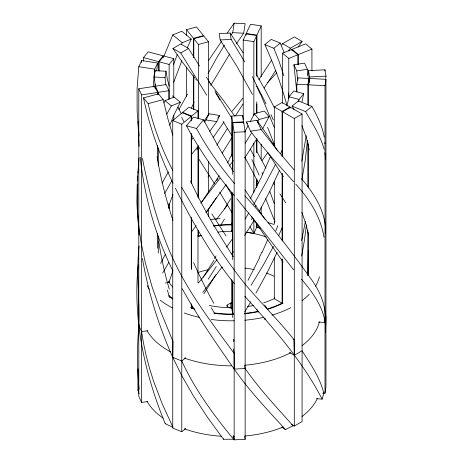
<?xml version="1.0" encoding="UTF-8"?>
<svg xmlns="http://www.w3.org/2000/svg" width="463" height="463" viewBox="0 0 463 463"><rect width="100%" height="100%" fill="white"/><g stroke="black" fill="none" stroke-linecap="round" stroke-linejoin="round"><path stroke-width="0.69" d="M147.894 401.485L141.643 402.451L141.643 94.915L138.79 88.769L154.769 86.297L157.623 92.444L157.623 94.562M191.265 116.392L181.78 124.211L181.78 431.748L172.745 428.096L172.745 120.565L182.237 112.74L191.265 116.392L191.265 120.617M232.71 317.491L232.71 281.029M232.715 259.702L232.715 192.973M232.715 174.401L232.715 122.805L243.7 122.249L245.141 131.764L245.141 439.294L234.156 439.85L233.537 435.776M256.82 227.345L256.82 223.895M256.838 186.693L256.843 179.117M256.855 152.246L256.861 139.155M256.872 112.978L256.872 104.019M256.884 76.464L256.901 35.124L261.184 25.899L250.535 24.255L246.252 33.481L256.901 35.124M282.43 303.751L282.465 259.714M282.482 241.136L282.54 173.706M282.552 156.506L282.592 111.78L290.388 107.277L302.084 114.031L302.084 421.561L294.289 426.064L291.21 424.287M282.592 111.78L294.289 118.534L294.289 426.064M298.369 64.884L298.38 54.553L292.055 49.338L305.603 43.858L311.929 49.072L311.929 70.92M308.277 275.502L308.335 232.825M308.393 188.082L308.445 144.022M308.497 105.477L308.526 84.822L309.487 78.478L325.964 79.312L325.964 386.848L325.003 393.191L322.85 393.081M325.964 79.312L325.003 85.655L325.003 393.191M325.431 332.388C326.971 311.767 314.18 294.08 301.482 279.201M137.916 368.785L137.933 390.141L139.085 393.718M307.936 274.374L308.294 250.5M325.587 233.665C326.525 212.882 314.608 194.292 301.778 178.973M137.268 184.361L137.135 207.673L139.143 235.094M153.195 87.032L154.769 69.172L157.623 63.02L141.643 60.549L138.79 66.701L137.071 88.925L137.135 111.27L139.103 136.099M137.459 180.697L137.743 176.426M307.386 140.243L305.383 159.538L301.94 179.494M139.12 246.032C135.977 272.516 139.826 299.046 138.79 325.53L138.79 396.299L141.643 402.451M154.85 88.005L155.203 84.052M325.715 78.531L325.964 76.152L325.003 69.809L308.526 70.642L309.487 76.985L308.867 82.808M138.043 172.768L138.206 170.94M138.194 264.929C132.661 319.134 144.635 373.71 165.233 423.697L173.006 427.401L162.218 403.852L153.56 381.13L149.503 368.27L146.071 355.277L143.316 342.192L141.643 331.682L138.79 325.53L138.79 88.769M139.05 324.1C136.926 345.722 137.042 367.547 139.074 389.175M139.074 157.796L137.332 179.725L137.048 201.752L138.229 221.418L140.862 241.356L145.365 263.013L152.113 286.938L161.083 312.513L173.04 341.619L172.745 357.326L181.832 375.759L193.401 395.894L207.505 417.319L223.502 439.265L233.584 439.219L233.474 435.932M306.379 224.989L304.405 240.482L301.668 256.027M325.784 325.142L325.964 316.079L325.003 322.422L318.556 322.092M156.616 70.891L157.623 63.02M308.526 70.642L307.808 75.388M324.847 71.024L325.003 69.809M141.371 62.609L141.643 60.549M306.24 135.636L301.83 161.112M155.609 87.501L154.04 77.02L155.007 70.677L165.991 71.233L167.282 78.918L169.215 86.072M165.766 85.053L165.031 77.576L165.991 71.233M231.419 34.534L232.715 32.665L234.156 23.15L245.141 23.706L243.7 33.22L236.321 43.863M296.852 91.987L296.852 84.231L297.813 77.894L308.798 78.444L308.798 84.793M307.837 104.528L307.837 84.787L308.798 78.444M308.051 275.126L308.584 271.602M305.395 221.464L301.587 240.604M286.944 105.975L289.057 96.761L293.716 90.991L303.711 93.682L301.969 101.86M298.6 101.495L299.052 99.452L303.711 93.682M316.507 398.649L322.155 399.147L323.828 393.405C320.118 377.704 310.621 364.202 302.084 350.792L294.289 355.295L289.363 352.453M165.389 282.991L168.937 282.442L172.809 271.168M168.949 205.404L173 194.489M173.706 82.292L181.797 60.838M173.608 64.351L177.231 54.64M274.385 222.587L275.005 220.874M169.776 125.224L174.076 114.668L180.385 102.254L174.059 97.033L165.025 100.685L163.937 102.774M282.598 301.917L282.106 303.242L274.304 298.739L274.785 297.46M274.42 146.528L274.895 145.278M163.867 56.289L172.745 34.904L181.78 31.252L191.265 39.077L187.307 47.828M270.519 156.471L260.941 178.029L250.304 198.696M282.447 226.992L278.657 235.684M267.799 239.423L262.075 252.462M279.392 170.517L269.819 191.196L259.419 211.07M191.416 108.139L194.119 102.034M181.45 44.5L182.237 42.729L191.265 39.077M282.465 149.474L280.734 153.334M204.582 122.134L206.116 119.958L208.969 113.805L219.624 115.455L216.771 121.607L209.693 131.33M243.22 119.668L243.22 40.015L246.073 33.863L256.728 35.512L256.728 75.695M253.869 115.681L253.869 41.658L256.728 35.512M256.728 223.727L256.728 227.252L253.869 233.404L246.061 232.194M277.146 252.254L267.33 272.279L255.917 293.148M160.632 263.395L165.447 254.141M259.384 258.192L248.006 280.312M164.683 193.465L171.761 180.894M275.306 164.741L266.682 181.311L253.736 204.449M162.021 183.169L168.445 171.848M162.675 272.979L168.845 262.324M273.448 246.461L263.204 265.264L251.102 285.277M250.263 121.607L254.384 113.701L264.379 111.01L269.038 116.78L262.48 129.061M257.509 122.394L259.048 119.471L269.038 116.78M178.88 109.633L187.567 94.035M208.037 73.565L216.51 58.24L224.439 45.114M255.535 206.602L256.085 205.572M248.185 125.514L244.609 132.146M166.83 114.089L171.351 105.905L180.385 102.254M210.758 85.447L229.717 53.887M208.003 177.034L209.079 175.136M220.909 225.03L224.422 219.022M232.542 153.6L229.289 159.139M248.839 212.847L245.153 219.005M231.338 231.598L232.177 230.192M253.996 220.498L244.603 235.517M250.83 301.847L244.672 311.952M256.809 138.854L244.765 157.906M251.38 133.28L245.211 143.229M216.036 274.565L203.865 293.843M216.858 145.162L227.541 128.216M231.216 223.988L231.801 223.039M196.821 149.989L198.436 147.384M222.223 153.068L231.778 137.876M213.894 260.385L203.193 277.337M219.126 175.818L201.613 202.25M235.534 115.704L242.994 104.03M233.346 313.081L232.657 314.151L231.697 307.808L232.357 306.772M201.451 280.057L202.001 279.195M216.105 198.147L216.655 197.296M258.886 79.572L271.764 59.982M275.873 70.243L264.176 87.987M215.827 198.569L206.845 211.927M208.524 60.566L221.609 41.213M213.235 137.384L224.028 121.891M288.559 50.924L290.388 48.193L302.084 41.438L294.289 36.936L282.592 43.69L281.649 45.085M203.934 121.184L208.969 113.805M302.084 41.438L298.103 47.116M232.964 238.034L226.523 247.161M256.085 185.732L258.001 182.96M227.252 33.047L234.156 23.15M191.665 304.284L191.665 307.808L192.527 306.564M217.76 118.123L219.624 115.455M273.268 144.734L274.194 143.408M261.931 160.742L267.545 152.825M233.439 251.716L231.766 254.031M233.306 160.586L229.249 166.119M205.844 212.517L226.008 184.708M216.481 219.416L227.709 204.779M196.127 225.759L191.173 232.339M202.875 292.298L222.113 267.018M200.792 203.17L220.035 178.214M191.126 140.457L192.944 138.043M217.037 259.662L198.424 283.009M198.523 145.752L191.103 155.053M232.223 111.143L242.884 98.202M143.518 61.104L143.518 57.58L148.177 51.81L163.167 55.844L163.167 57.91M158.508 70.775L158.508 61.614L163.167 55.844M159.133 70.949L159.133 61.782L163.792 56.011L173.787 58.703L173.787 97.479M169.128 99.018L169.128 64.473L173.787 58.703M234.122 195.461C216.314 173.654 199.651 150.759 186.52 125.791L193.511 117.139L203.506 119.83L218.993 147.738L233.393 171.744M186.52 125.791L196.515 128.482L203.506 119.83M276.833 72.639L269.275 80.903M267.776 82.536L268.528 81.719M286.8 104.922C281.186 84.249 273.656 64.131 264.853 44.616L271.179 39.401L280.213 43.053L284.149 52.533M191.665 116.068L197.985 110.848L188.956 107.196L182.63 112.416L191.665 116.068L191.665 120.293M264.853 44.616L273.888 48.268L280.213 43.053M294.04 109.569L292.055 106.131L298.38 100.917L311.929 106.392C317.34 116.051 322.358 126.202 324.256 137.204M292.055 106.131L305.603 111.606L311.929 106.392M191.665 307.808L192.718 306.94M142.407 258.371C148.247 292.471 158.664 325.744 172.745 357.326L181.78 360.978L185.686 357.754M181.78 431.748L185.686 428.524M165.233 423.697L165.829 423.263M194.94 78.253L182.179 61.863L172.942 48.47L180.738 43.968L188.534 48.47L199.57 66.087M172.942 48.47L180.738 52.973L188.534 48.47M274.304 145.77L274.304 106.994L282.106 102.491L289.902 106.994L289.902 108.406M274.304 106.994L282.106 111.496L289.902 106.994M294.289 118.534L302.084 114.031M227.055 306.257L227.055 305.134L230.8 302.97A4.41 2.546 0 0 1 231.801 302.958M281.701 427.094L285.474 429.571L293.148 425.798C276.527 407.237 259.402 389.024 245.141 368.525L244.73 365.805M282.459 103.266L282.459 53.216L291.487 49.564L297.813 54.779L297.813 64.646M282.459 53.216L288.779 58.431L297.813 54.779M298.38 54.553L311.929 49.072M186.52 29.673L196.515 26.981L203.506 35.639L193.511 38.331L186.52 29.673L186.52 35.31M193.8 57.725L193.8 38.689L203.795 35.998L208.454 41.768L208.454 115.084M193.8 38.689L198.459 44.46L208.454 41.768M173.035 183.284C160.007 156.066 149.63 127.475 143.518 97.884L158.508 93.85L163.167 99.62L167.56 117.561L172.722 135.109M143.518 97.884L148.177 103.654L163.167 99.62M197.869 235.354L198.459 236.205L201.127 235.488M155.435 89.012L155.435 86.193L166.084 84.544L168.937 90.696L168.937 99.151M296.795 91.83L293.901 64.774L304.556 63.124L307.409 69.276L308.225 77.674M141.643 94.915L157.623 92.444M155.435 86.193L158.288 92.345L168.937 90.696M293.901 64.774L296.754 70.92L307.409 69.276M293.692 181.809L272.001 157.727L258.539 141.643L250.535 131.214L246.252 121.989L256.901 120.339L267.539 135.381L277.759 151.013M250.535 131.214L261.184 129.565L275.387 147.859L294.08 169.88M141.643 331.682L147.894 330.715M137.933 390.141L138.871 390.031M243.162 52.886L230.186 33.058L219.202 33.614L220.162 39.957L237.16 66.689L252.451 94.475M220.162 39.957L231.147 39.401L244.777 62.007M309.487 76.985L325.964 76.152M231.697 156.245L231.697 116.063L242.681 115.513L243.642 123.262M231.697 116.063L232.657 122.406L243.642 121.85M232.715 122.805L234.156 132.32L245.141 131.764M245.141 368.525L234.156 369.08C215.903 342.927 197.66 316.675 182.214 288.733M232.715 32.665L243.7 33.22M154.04 77.02L165.031 77.576M296.852 84.231L307.837 84.787M308.526 84.822L325.003 85.655M322.89 393.324L323.828 393.405M243.22 40.015L253.869 41.658M138.79 66.701L154.769 69.172M206.116 119.958L216.771 121.607M143.518 57.58L158.508 61.614M159.133 61.782L169.128 64.473M289.057 96.761L299.052 99.452M172.745 120.565L181.78 124.211M282.592 43.69L290.388 48.193M293.218 339.153L293.93 339.616L294.289 355.295M292.523 425.381L293.148 425.798M172.745 34.904L182.237 42.729M165.025 100.685L171.351 105.905M233.508 348.859L234.11 353.321L234.156 369.08C249.331 390.818 267.649 410.039 285.474 429.571M295.747 184.135C309.446 199.078 320.766 217.049 324.042 237.345M244.823 195.727C268.534 221.632 289.919 249.528 310.36 278.049C319.933 290.845 326.762 306.13 325.003 322.422M244.811 296.256C273.459 328.128 302.368 360.856 322.155 399.147M293.727 269.906L257.729 224.283L236.836 198.789M234.591 183.713C220.255 166.518 207.094 148.247 196.515 128.482M233.584 439.219C213.634 415.074 194.929 389.545 181.78 360.978M254.384 113.701L259.048 119.471M195.722 79.231L196.503 80.203M234.255 283.593C210.682 254.43 192.191 221.569 175.39 188.157M208.547 81.251L223.791 100.876L234.712 116.01M293.93 339.616C277.111 318.336 257.196 299.717 240.5 278.327C218.478 249.736 200.045 218.582 181.797 187.509M246.252 121.989L247.514 123.696M234.11 353.321C210.839 321.623 186.491 290.058 170.702 253.759C157.461 223.27 148.773 190.959 142.442 158.387M264.68 218.767L265.351 219.711M263.337 216.881L264.344 218.299M263.001 216.406L244.95 189.847M251.421 216.331L283.119 262.099M267.707 152.443L283.414 176.727M198.39 158.375L214.653 183.927M264.686 305.019L266.775 308.179M256.687 309.29L258.539 312.114M233.288 256.733C217.616 232.316 202.528 207.412 190.553 180.935M223.01 121.428L231.697 135.277M231.853 118.314L214.948 91.003M180.738 52.973L206.712 95.251M206.457 77.211L210.561 83.867M219.711 192.151L231.836 212.326M305.603 111.606C312.554 123.714 320.367 135.659 324.129 149.242M225.869 184.812L231.795 194.882M256.033 73.825L266.15 91.732L274.368 107.74M256.056 226.106L256.728 227.252M214.791 313.897L211.313 307.785M250.037 226.731L253.869 233.404L253.869 220.012M244.933 157.281L258.296 182.642M256.485 150.897L265.97 168.196M250.333 149.057L254.395 156.65M181.427 113.881L177.815 106.988M172.826 170.679C162.073 149.393 153.311 126.984 148.177 103.654M252.358 76.569L256.282 84.712M172.867 270.797C155.174 235.32 144.479 196.567 140.162 157.206M273.488 183.07L274.229 184.604M256.901 120.339L261.184 129.565M260.356 93.619L274.275 127.406M261.977 172.485L262.695 174.117M265.669 198.662L274.073 219.612M273.888 48.268L279.015 61.162L283.836 75.816M301.957 125.606L306.431 137.852L309.238 149.838M172.705 95.743L173.399 97.404M267.573 127.256L274.304 144.346M301.859 212.291L306.008 224.219L308.59 235.435M269.912 191.734L274.258 203.483M172.93 220.382C166.119 199.588 160.626 178.336 157.096 156.731M169.562 297.402L167.346 290.093M288.345 92.93L289.103 96.269M324.922 152.854L325.634 159.284M230.186 33.058L231.147 39.401M244.73 436.574L245.141 439.294M155.007 70.677L155.169 71.95M296.754 70.92L297.657 80.388M139.126 146.401L137.939 121.514M324.847 142.587L324.893 143.657M223.479 438.716L223.502 439.265M309.487 78.478L309.487 82.003M307.837 141.886L307.837 187.006M307.837 230.007L307.837 275.126M297.813 77.894L297.813 80.006M292.055 49.338L292.055 50.745M288.779 58.431L288.779 98.613M282.106 111.496L282.106 156.616M282.106 173.532L282.106 240.5M282.106 258.829L282.106 303.242M274.304 181.722L274.304 224.017M274.304 257.85L274.304 298.739M261.184 25.899L261.184 76.638M261.184 144.282L261.184 159.081M261.184 206.996L261.184 214.045M256.728 101.773L256.728 113.053M256.728 139.137L256.728 152.53M256.728 179.32L256.728 187.775M253.869 143.171L253.869 192.515M246.073 33.863L246.073 35.275M242.681 115.513L242.681 116.919M234.156 132.32L234.156 439.85M232.657 122.406L232.657 170.343M232.657 192.903L232.657 256.346M232.657 281.018L232.657 314.151M231.697 192.197L231.697 231.674M231.697 279.611L231.697 307.808M230.8 302.97L230.8 308.034M208.454 161.61L208.454 192.625M208.454 209.542L208.454 216.591M198.459 44.46L198.459 118.476M198.459 146.673L198.459 198.135M198.459 230.562L198.459 236.205M197.985 110.848L197.985 118.603M197.985 146.8L197.985 197.556M197.985 230.69L197.985 282.858M193.8 76.048L193.8 109.181M193.511 38.331L193.511 57.354M193.511 75.677L193.511 109.499M191.665 134.392L191.665 183.742M191.665 218.281L191.665 269.744M191.265 133.303L191.265 183.331M191.265 217.159L191.265 268.598M191.265 303.826L191.265 308.763M186.52 67.019L186.52 96.617M173.787 115.102L173.787 120.033M169.128 204.756L169.128 208.281M168.937 203.489L168.937 208.419M168.937 281.029L168.937 282.442M158.288 92.345L158.288 94.458M158.288 148.033L158.288 165.656M158.288 236.153L158.288 253.07M157.623 145.295L157.623 160.094M157.623 233.375L157.623 248.174M317.404 398.33A88.908 51.329 0 0 1 301.98 416.497M283.153 427.013A88.908 51.329 0 0 1 244.788 436.013M234.249 436.568A88.908 51.329 0 0 1 232.837 436.592M221.54 436.279A88.908 51.329 0 0 1 184.28 428.784M163.161 418.153A88.908 51.329 0 0 1 147.049 401.45M319.435 321.762A88.908 51.329 0 0 1 301.98 345.728M290.805 352.696A88.908 51.329 0 0 1 244.788 365.243M231.419 365.828A88.908 51.329 0 0 1 184.28 358.015M170.274 351.758A88.908 51.329 0 0 1 147.049 330.68M233.902 340.797A2.535 1.464 0 0 1 233.636 341.208M233.636 339.784A2.535 1.464 0 0 1 233.838 340.05M213.848 303.358A326.363 171.09 77.9 0 1 193.609 262.59M233.948 340.768A2.755 1.592 0 0 1 233.537 341.156M233.537 339.113A2.755 1.592 0 0 1 233.693 339.234M169.331 289.3A326.363 293.449 -78.5 0 1 158.821 241.483M224.497 208.865A326.363 78.901 -67.1 0 1 230.713 198.668M251.872 219.815A306.338 72.373 67 0 1 251.172 218.785M226.077 236.02A326.363 8.178 57.9 0 1 211.794 213.808M319.435 276.747A88.908 51.329 0 0 1 315.436 286.267M309.157 294.387A88.908 51.329 0 0 1 301.98 300.707M290.805 307.681A88.908 51.329 0 0 1 271.995 315.153M263.985 317.242A88.908 51.329 0 0 1 244.788 320.222M234.249 320.784A88.908 51.329 0 0 1 211.163 319.458M199.547 317.398A88.908 51.329 0 0 1 184.28 313M172.635 307.988A88.908 51.329 0 0 1 160.308 300.284M149.393 289.277A88.908 51.329 0 0 1 147.049 285.659M210.486 219.589A88.908 51.329 0 0 1 220.145 218.565M268.06 222.709A88.908 51.329 0 0 1 273.928 224.393M283.09 303.12A77.882 44.963 0 0 1 267.869 309.215M258.4 311.657A77.882 44.963 0 0 1 244.516 313.804M233.433 314.429A77.882 44.963 0 0 1 214.056 313.312M194.975 309.215A77.882 44.963 0 0 1 191.051 307.93M172.763 299.057A77.882 44.963 0 0 1 168.827 296.233M213.35 225.741A77.882 44.963 0 0 1 231.419 224.514M256.392 226.887A77.882 44.963 0 0 1 259.726 227.588M308.537 267.504A77.194 44.564 0 0 1 307.93 275.381M282.633 302.825A77.194 44.564 0 0 1 267.545 308.862M258.163 311.286A77.194 44.564 0 0 1 244.4 313.41M233.416 314.03A77.194 44.564 0 0 1 214.207 312.924M193.962 308.445A77.194 44.564 0 0 1 190.779 307.368M172.155 298.033A77.194 44.564 0 0 1 168.85 295.579M213.512 226.129A77.194 44.564 0 0 1 231.419 224.914M256.172 227.264A77.194 44.564 0 0 1 260.131 228.109M261.792 252.161A323.897 200.89 -83.8 0 1 259.112 257.879M277.812 225.597A252.161 145.087 -81.8 0 1 275.826 230.829M216.053 255.929A323.828 39.986 -63.9 0 1 214.496 258.447M216.273 266.457A252.312 18.642 -61.8 0 1 208.2 279.27M217.998 178.608A267.678 70.509 -69.1 0 1 216.742 180.686M229.237 159.943A311.211 69.734 -67.9 0 1 227.426 162.982M183.967 121.757A267.678 105.495 28.3 0 1 181.699 117.376M285.758 202.869A267.678 3.86 57.3 0 1 279.936 193.754M251.803 159.527A252.161 165.117 85.4 0 1 259.101 175.176M215.746 93.028A311.211 5.249 59.2 0 1 220.012 99.979M256.832 85.933A267.678 130.884 77.8 0 1 265.988 103.862M270.994 114.662A267.678 130.884 77.8 0 1 273.32 119.952M256.074 85.001A311.211 162.241 79.5 0 1 260.137 93.902M197.938 272.545A66.163 38.197 0 0 1 207.87 269.796M221.21 267.753A66.163 38.197 0 0 1 222.558 267.637M244.979 268.106A66.163 38.197 0 0 1 254.28 269.645M266.26 273.02A66.163 38.197 0 0 1 273.812 276.162M231.795 308.028A4.41 2.546 0 0 1 227.055 305.134M273.812 298.809A66.163 38.197 0 0 1 263.528 302.877M253.585 305.47A66.163 38.197 0 0 1 247.601 306.518M231.419 307.675A66.163 38.197 0 0 1 209.259 305.47M172.693 287.072A66.163 38.197 0 0 1 168.717 281.672M197.938 236.529A66.163 38.197 0 0 1 201.226 235.488M217.865 232.09A66.163 38.197 0 0 1 231.419 231.28M246.293 232.258A66.163 38.197 0 0 1 266.26 237.004M265.669 318.799A74.254 42.868 0 0 1 264.321 319.192"/></g></svg>
